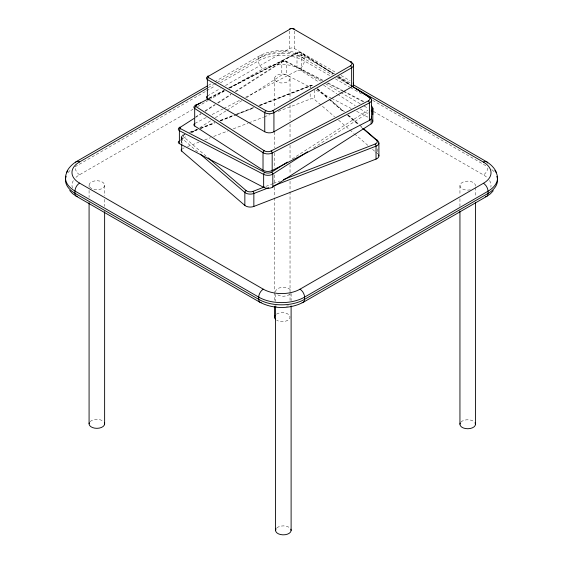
<?xml version="1.0" encoding="UTF-8"?>
<svg xmlns="http://www.w3.org/2000/svg" width="563" height="563" viewBox="0 0 563 563"><rect width="100%" height="100%" fill="white"/><g stroke="black" fill="none" stroke-linecap="round" stroke-linejoin="round"><path stroke-width="0.42" stroke-dasharray="2.81 2.11" d="M181.159 137.133L181.23 140.743L181.328 136.274L182.855 134.846M195.621 116.907L200.752 113.606M205.157 110.777L214.693 104.655M217.621 102.769L230.823 94.288M235.228 91.459L282.169 61.297L284.076 60.769L286.074 61.177L322.754 80.206M195.382 117.583L201.294 113.789M204.988 111.411L215.326 104.767M218.015 103.12L230.844 94.802M235.742 91.734L283.02 61.353A1.619 0.936 0 0 1 285.307 61.283L322.289 80.537M179.133 140.975L187.261 135.753M191.687 132.91L196.86 129.589M199.816 127.688L210.9 120.566M215.326 117.723L226.41 110.601M227.149 110.123L241.921 100.636M246.355 97.786L281.817 75.006A3.244 1.872 0 0 1 286.391 74.865L310.586 87.413M292.098 158.998L367.906 110.292M313.485 147.978L368.202 112.825M208.648 85.224L210.9 83.922M214.658 81.748L259.768 55.709C272.992 48.819 289.72 48.819 302.943 55.709L334.563 73.964M208.19 87.68L213.532 84.591M214.278 84.168L216.579 82.838M217.318 82.409L263.005 56.033A25.947 14.976 0 0 1 299.699 56.033L332.374 74.893M74.992 166.796L205.903 91.213M206.663 90.777L215.038 85.942M220.365 82.867L258.424 60.895A32.429 18.72 0 0 1 304.287 60.895L330.094 75.794M207.367 95.992L220.203 88.581M225.489 85.527L289.678 48.474A3.244 1.872 0 0 1 294.266 48.474L335.794 72.444M75.956 177.366A25.947 14.976 0 0 1 79.573 174.741L192.982 109.264M197.55 106.632L208.204 100.474M208.964 100.038L224.194 91.248M229.521 88.173L263.005 68.841A25.947 14.976 0 0 1 299.699 68.841L321.712 81.551M209.183 97.941L223.87 90.369M228.508 87.983L298.249 52.218L301.226 52.662L333.965 73.844M209.267 98.391L224.074 90.763M229.528 87.955L298.08 52.64A1.619 0.936 0 0 1 300.368 52.711A1.619 0.985 -57.1 0 1 301.578 53.415L333.169 73.859L300.368 52.711M208.972 98.616L224.553 90.587M230.007 87.779L296.997 53.267A1.619 0.88 62.7 0 1 298.08 52.64M194.946 123.353L206.635 117.329M212.089 114.521L222.99 108.905M223.771 108.504L240.134 100.073M245.588 97.265L296.997 70.776A3.244 1.872 0 0 1 301.578 70.924L319.214 82.339M189.4 132.312L196.761 129.462M200.027 128.195L214.749 122.488M220.471 120.271L232.737 115.521M236.826 113.937L253.181 107.596M258.903 105.38L310.424 85.421L313.5 85.414M181.708 143.333L181.708 138.153A3.244 1.872 0 0 1 182.595 135.556A1.619 0.739 68.8 0 1 183.496 135.007L185.136 134.374M190.857 132.157L197.395 129.624M200.667 128.357L214.566 122.966M220.295 120.749L234.194 115.366M235.01 115.049L253.822 107.758M259.543 105.541L311.058 85.583A1.619 0.936 0 0 1 313.31 85.836A1.619 1.098 -49.3 0 1 313.929 85.745M185.044 134.606L182.595 135.556L182.595 143.326M190.773 132.389L199.766 128.899M200.583 128.582L214.482 123.198M220.21 120.982L235.742 114.958M236.566 114.641L253.737 107.99M260.275 105.457L310.157 86.132A1.619 0.739 68.8 0 1 311.058 85.583M182.595 148.505L184.228 147.872M187.5 146.605L198.95 142.172M204.672 139.955L210.393 137.731M213.666 136.464L228.388 130.764M233.293 128.864L248.009 123.156M248.825 122.84L263.547 117.139M264.364 116.822L270.085 114.606M278.263 111.439L310.157 99.081A3.244 1.872 0 0 1 314.654 99.588L334.598 116.745M265.926 186.36L272.802 183.7M273.562 183.404L279.67 181.04M328.215 83.043L343.043 90.734M343.824 91.136L364.113 101.664M326.969 82.965L342.501 90.953M343.254 91.34L363.649 101.987M316.047 90.249L330.875 97.941M331.656 98.342L351.164 108.462M356.625 111.298L368.329 117.371M341.079 75.498L350.137 80.727M339.081 76.575L350.376 83.099M336.899 77.511L350.594 85.414M335.414 78.862L349.834 87.195M350.594 87.631L363.501 95.084M372.615 100.341L487.248 166.528M325.513 83.739L339.932 92.072M340.692 92.508L360.433 103.902M364.233 106.097L368.026 108.286M373.339 111.354L483.427 174.91A25.947 14.976 0 0 1 487.044 177.535M338.236 76.61L350.334 84.436M337.582 76.709L350.805 85.266M338.806 77.581L350.193 84.95M323.619 85.189L336.843 93.747M337.582 94.218L355.218 105.633M360.355 108.955L367.702 113.712M317.553 88.687L328.729 98.307M331.361 100.566L344.514 111.882M348.462 115.281L358.983 124.332M359.644 124.895L361.615 126.598M317.314 88.926L328.616 98.645M329.278 99.222L343.902 111.798M347.885 115.225L358.518 124.374M317.258 89.236L328.44 98.849M329.095 99.419L343.564 111.868M347.512 115.26L358.033 124.31M360.665 126.576L361.981 127.71M338.581 120.172L349.215 129.321M349.883 129.891L353.867 133.325M354.535 133.895L367.829 145.331M372.481 149.336L375.141 151.623M375.803 152.193L377.794 153.91L377.794 146.999M183.496 135.007A1.619 0.936 0 0 0 183.052 136.309L206.072 156.113M197.662 151.876L181.708 138.153A1.619 1.098 -49.3 0 1 183.052 136.309M475.489 187.472L475.489 197.12M459.943 185.565L459.943 195.213M459.943 198.725L459.943 206.621M314.654 90.094L314.654 99.588M310.157 87.856L310.157 86.132A3.244 1.872 0 0 1 312.592 85.843M310.157 93.901L310.157 99.081M299.699 56.033A6.489 3.744 -60 0 1 304.287 58.679L304.287 60.895A6.489 3.744 -60 0 1 299.699 68.841M301.578 70.924L301.578 53.415A3.244 1.872 0 0 0 296.997 53.267L296.997 70.776M294.266 31.099L294.266 48.474M291.113 293.576L291.113 300.6M290.036 78.602A7.776 4.49 0 0 1 278.263 82.374A7.776 4.49 0 0 1 278.488 74.597A7.776 4.49 0 0 1 290.036 78.602L290.036 99.651M290.036 104.915L290.036 120.707M290.036 124.219L290.036 139.131M290.036 145.268L290.036 160.188M290.036 164.572L290.036 174.22M290.036 181.237L290.036 190.885M290.036 191.765L290.036 291.775M290.036 292.647L290.036 300.543M289.678 31.099L289.678 48.474M285.307 61.283A1.619 0.887 -62.6 0 1 286.391 61.909L286.391 74.865M283.02 61.353A1.619 0.985 57.3 0 0 281.817 62.05L281.817 75.006M275.567 294.308L275.567 301.325M274.491 78.447L274.491 108.272M274.491 131.96L274.491 147.752M274.491 153.016L274.491 167.929M274.491 174.945L274.491 183.721M274.491 187.226L274.491 196.881M274.491 197.754L274.491 291.62M274.491 292.5L274.491 301.268M263.005 56.033A6.489 3.744 60 0 0 258.424 58.679L258.424 60.895A6.489 3.744 60 0 0 263.005 68.841M181.216 139.983L181.216 143.227M104.627 185.304A7.776 4.49 0 0 1 92.853 189.084A7.776 4.49 0 0 1 93.078 181.307A7.776 4.49 0 0 1 104.627 185.304L104.627 195.833M104.627 199.344L104.627 206.361M89.081 185.157L89.081 186.909M89.081 190.421L89.081 197.437M281.817 62.05A3.244 1.872 0 0 1 286.391 61.909M258.424 58.679A32.429 18.72 0 0 1 304.287 58.679M487.931 167.978A6.489 3.744 -60 0 1 483.427 174.91M489.564 180.554A25.947 14.976 0 0 1 490.859 187.176M72.43 188.119A25.947 14.976 0 0 1 73.436 180.385M79.573 174.741A6.489 3.744 60 0 1 75.168 168.358M68.158 172.602A32.429 18.72 0 0 1 71.198 169.428M491.802 169.597A32.429 18.72 0 0 1 494.842 172.771M288.362 305.871A25.947 14.976 0 0 1 286.468 306.124M276.827 306.124A25.947 14.976 0 0 1 274.934 305.871M276.876 527.876A7.776 4.49 0 0 1 289.952 528.003M289.811 294.238A7.776 4.49 0 0 1 276.736 294.111M275.581 291.993A7.776 4.49 0 0 1 282.922 287.271A7.776 4.49 0 0 1 291.106 291.507M460.956 422.039A7.776 4.49 0 0 1 474.32 421.891M470.309 189.872A7.776 4.49 0 0 1 460.055 186.416A7.776 4.49 0 0 1 467.663 181.152A7.776 4.49 0 0 1 475.39 186.353M90.094 421.631A7.776 4.49 0 0 1 103.465 421.483M276.475 314.14A7.776 4.49 0 0 1 287.587 313.865A7.776 4.49 0 0 1 287.799 320.291A7.776 4.49 0 0 1 276.672 320.256"/><path stroke-width="0.84" d="M353.55 84.253L353.55 65.139M371.552 99.947L371.545 117.843M372.812 121.172L372.812 108.61M378.899 143.002L378.899 155.951M66.561 172.271C68.51 167.746 72.219 164.206 76.336 161.609L207.142 86.09M493.287 190.695L490.464 193.742L486.664 196.417L303.232 302.317C290.008 309.214 273.28 309.214 260.057 302.317L76.336 196.248L72.536 193.573L69.713 190.526M372.403 120.046A6.489 3.744 0 0 1 371.158 123.874L272.816 187.064A6.489 3.744 0 0 1 263.653 187.345L179.379 143.621L179.379 130.672A3.244 1.872 0 0 1 179.133 128.026L193.904 118.533M179.133 128.026A1.619 0.985 57.3 0 1 180.336 127.329A1.619 0.936 0 0 0 180.463 128.653L264.737 172.369A4.863 2.808 0 0 0 271.605 172.158L287.32 162.067M307.567 151.778L272.816 174.108A6.489 3.744 0 0 1 263.653 174.396L179.379 130.672A1.619 0.887 -62.6 0 1 180.463 128.653M353.24 83.113A6.489 3.744 0 0 1 351.65 86.899L273.928 131.77A6.489 3.744 0 0 1 264.751 131.77L207.367 98.638L207.367 79.531A3.244 1.872 0 0 1 207.367 76.878L290.825 28.699A1.619 0.936 0 0 1 293.119 28.699L350.89 62.057M75.315 162.82A6.489 3.744 60 0 1 79.573 161.933L206.684 88.546M207.367 76.878A1.619 0.936 60 0 1 208.514 76.216A1.619 0.936 0 0 0 208.514 77.546L265.898 110.672A4.863 2.808 0 0 0 272.781 110.672L350.503 65.801A4.863 2.808 0 0 0 350.503 61.831A1.619 0.936 -60 0 1 351.65 62.493A6.489 3.744 0 0 1 351.65 67.785L351.65 86.899M79.573 161.933A25.947 14.976 0 0 0 79.573 183.116L263.301 289.192A25.947 14.976 0 0 0 299.995 289.192L483.427 183.285A25.947 14.976 0 0 0 483.427 162.102L356.639 88.905M371.355 116.703A6.489 3.744 0 0 1 369.391 120.426L272.175 170.505A6.489 3.744 0 0 1 263.02 170.202L194.685 125.992L194.685 108.483A3.244 1.872 0 0 1 194.946 105.837A1.619 0.88 62.7 0 1 196.03 105.211L208.493 98.792M195.727 105.436L200.4 103.029M196.03 105.211A1.619 0.936 0 0 0 195.896 106.534L264.23 150.743A4.863 2.808 0 0 0 271.099 150.968L368.308 100.89A4.863 2.808 0 0 0 368.702 96.927L351.615 85.872M208.05 157.809L246.193 190.625A4.863 2.808 0 0 0 252.942 191.392L264.399 186.951M283.492 179.555L375.12 144.051A4.863 2.808 0 0 0 376.45 140.159L362.635 128.273M268.607 187.775L253.85 193.496A6.489 3.744 0 0 1 244.849 192.469L200.315 154.163M273.527 185.867L376.028 146.155A6.489 3.744 0 0 0 377.794 140.961A1.619 1.098 -49.3 0 0 376.45 140.159M181.56 149.16A3.244 1.872 0 0 0 181.708 151.102L244.849 205.425A6.489 3.744 0 0 0 253.85 206.445L376.028 159.104A6.489 3.744 0 0 0 378.582 154.846M353.388 84.837L486.664 161.785C490.781 164.375 494.49 167.915 496.439 172.44M353.008 86.695L361.094 91.924M362.565 92.874L369.912 97.624A6.489 3.744 0 0 1 369.391 102.916L369.391 120.426M363.177 128.378L377.133 140.384M475.489 202.384L475.489 424.333M459.943 211.005L459.943 424.178M376.028 159.104L376.028 146.155A1.619 0.739 68.8 0 0 375.12 144.051M372.812 108.223L372.812 114.697M371.158 118.694L371.158 123.874M291.113 305.864L291.113 530.437M275.567 306.589L275.567 530.29M274.491 306.532L274.491 317.06M273.928 131.77L273.928 112.656A1.619 0.936 60 0 0 272.781 110.672M272.816 187.064L272.816 174.108A1.619 0.985 57.3 0 0 271.605 172.158M272.175 170.505L272.175 152.995A1.619 0.88 62.7 0 0 271.099 150.968M264.751 131.77L264.751 112.656A1.619 0.936 -60 0 1 265.898 110.672M263.653 187.345L263.653 174.396A1.619 0.887 -62.6 0 1 264.737 172.369M263.02 170.202L263.02 152.693A1.619 0.985 -57.1 0 1 264.23 150.743M253.85 206.445L253.85 193.496A1.619 0.739 68.8 0 0 252.942 191.392M244.849 205.425L244.849 192.469A1.619 1.098 -49.3 0 1 246.193 190.625M181.708 144.198L181.708 151.102M104.627 211.625L104.627 423.918M89.081 202.701L89.081 423.77M194.685 125.992A3.244 1.872 0 0 1 194.545 123.6M195.896 106.534A1.619 0.985 -57.1 0 0 194.685 108.483L263.02 152.693A6.489 3.744 0 0 0 272.175 152.995L369.391 102.916A1.619 0.88 62.7 0 0 368.308 100.89M368.702 96.927A1.619 0.985 -57.1 0 1 369.912 97.624M179.379 143.621A3.244 1.872 0 0 1 178.781 141.25M371.474 106.133A6.489 3.744 0 0 1 371.158 110.925M207.367 98.638A3.244 1.872 0 0 1 206.825 96.407M208.514 77.546A1.619 0.936 -60 0 0 207.367 79.531L264.751 112.656A6.489 3.744 0 0 0 273.928 112.656L351.65 67.785A1.619 0.936 60 0 0 350.503 65.801M289.72 29.023A1.619 0.936 60 0 1 290.825 28.699M293.119 28.699A1.619 0.936 -60 0 1 294.266 29.36M292.95 28.903A3.244 1.872 0 0 1 293.26 28.966M79.573 183.116A6.489 3.744 -60 0 0 74.992 191.061L74.992 193.278A6.489 3.744 -60 0 0 77.469 196.55M263.301 289.192A6.489 3.744 -60 0 0 258.713 297.13L258.713 299.347A6.489 3.744 -60 0 0 261.197 302.62M299.995 289.192A6.489 3.744 60 0 1 304.576 297.13L304.576 299.347A6.489 3.744 60 0 1 302.099 302.62M483.427 183.285A6.489 3.744 60 0 1 488.008 191.23L488.008 193.447A6.489 3.744 60 0 1 485.531 196.719M483.427 162.102A6.489 3.744 -60 0 1 487.685 162.988M67.743 170.962A32.429 18.72 0 0 0 74.992 191.061L258.713 297.13A32.429 18.72 0 0 0 304.576 297.13L488.008 191.23A32.429 18.72 0 0 0 494.842 170.554M496.819 176.367A32.429 18.72 0 0 1 488.008 193.447L304.576 299.347A32.429 18.72 0 0 1 258.713 299.347L74.992 193.278A32.429 18.72 0 0 1 66.181 176.198M290.839 529.171A7.776 4.49 0 0 1 282.936 534.843A7.776 4.49 0 0 1 276.102 528.72M475.045 422.757A7.776 4.49 0 0 1 467.86 428.746A7.776 4.49 0 0 1 460.295 422.919M104.345 422.651A7.776 4.49 0 0 1 96.998 428.33A7.776 4.49 0 0 1 89.285 422.82M275.652 319.502A7.776 4.49 0 0 1 275.026 315.498"/></g></svg>
